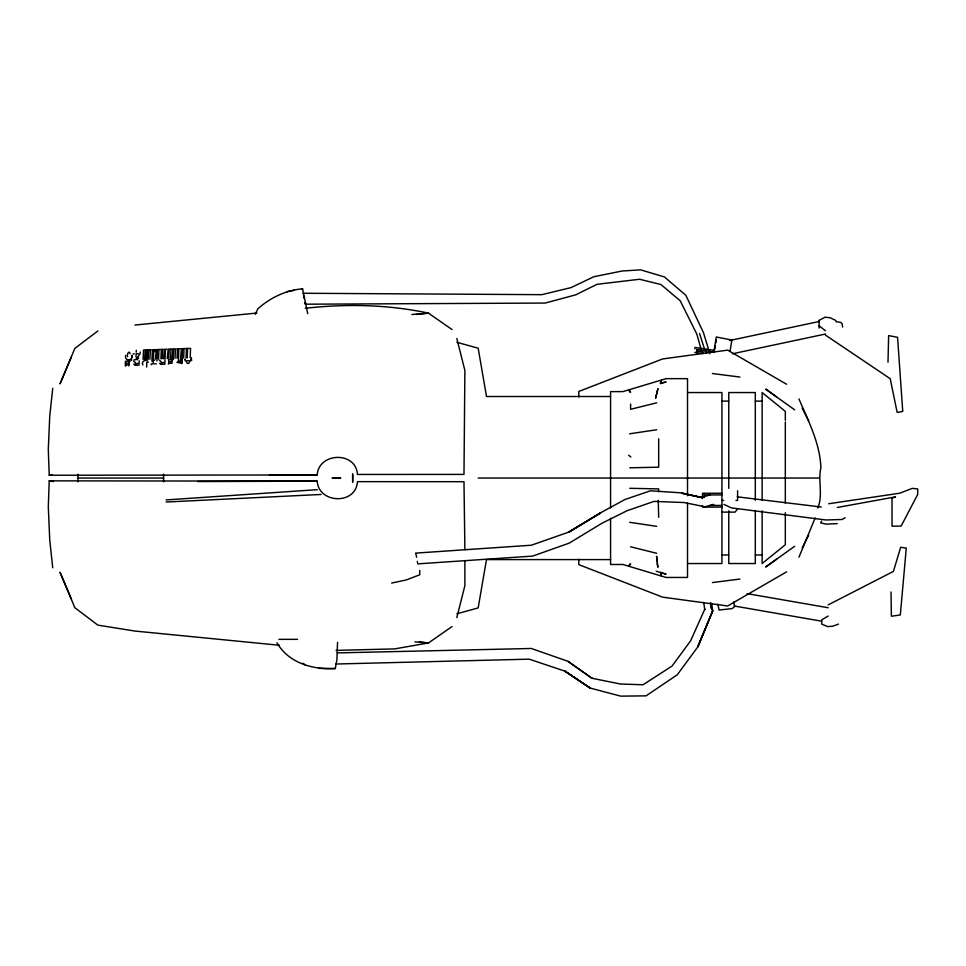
<?xml version="1.0" encoding="UTF-8"?>
<svg xmlns="http://www.w3.org/2000/svg" width="966" height="966" viewBox="0 0 966 966"><rect width="100%" height="100%" fill="white"/><g stroke="black" fill="none" stroke-linecap="round" stroke-linejoin="round"><path stroke-width="1.45" d="M181.837 363.723L181.85 359.195L180.557 359.243L180.485 360.922L178.118 361.175L176.995 362.576M125.363 364.134L125.411 361.248L130.265 361.079M125.64 366.066L125.689 363.192L128.889 363.071L128.949 361.864L128.852 365.945M131.992 357.311L132.004 355.186C133.284 361.079 124.034 361.646 125.652 355.391M146.639 367.032L146.747 362.504M151.94 361.296L152.35 349.716L153.123 349.692M153.34 361.236L153.751 349.668L155.152 349.62L155.14 351.745M156.963 361.103L157.373 349.535L158.134 349.511M178.444 360.33L178.855 348.75L180.256 348.702M182.067 360.197L182.489 348.617L183.238 348.593M630.629 404.017L630.581 409.306L656.735 402.81M127.597 356.72C126.28 354.546 129.516 349.426 130.06 353.846M180.449 361.465L180.401 363.18L177.684 362.407M887.995 362.274L888.635 335.6L897.559 337.315L902.751 411.419L897.16 412.434L890.229 378.72L825.519 335.154M181.729 363.131L181.85 359.195M464.887 549.569L463.982 481.696L357.468 481.648C356.068 505.001 318.695 503.902 317.186 481.153L49.23 480.851L48.3 506.703L49.737 539.922L52.732 567.803M337.557 642.305L336.88 660.104L335.287 668.52C313.225 670.018 288.484 663.05 276.988 642.764M658.679 438.757L658.679 467.194L629.747 467.798M658.244 500.255L658.679 517.341M658.571 491.742L658.679 488.905L629.747 488.301M125.338 365.667L125.375 364.919L128.816 364.798L128.864 363.82M136.001 356.985L136.134 353.773L138.392 353.689M136.206 352.192L136.291 350.296M139.189 360.753L138.995 365.172L134.805 365.208L133.827 364.122M140.203 352.047L140.142 353.628L135.638 359.75L134.069 359.811M142.847 365.039C140.36 360.994 147.979 358.253 148.04 362.491M143.113 359.485L143.523 350.042L144.248 350.006M144.55 359.424L145.286 349.97M145.637 359.388L146.047 349.946L146.675 349.921M146.941 359.34L147.339 349.897L148.076 349.873M148.16 359.292L148.571 349.849L149.573 349.813M149.923 359.231L150.334 349.789L151.022 349.764M151.239 364.725L151.276 363.977L153.171 363.916L153.328 360.233L154.62 360.185M155.466 359.026L156.371 349.571M158.545 358.917L158.955 349.475L160.441 349.426M160.948 358.833L161.346 349.39L162.131 349.366M162.071 358.797L162.481 349.342L163.206 349.318M163.52 358.736L164.401 349.281M164.981 359.811L164.788 364.242L160.585 364.279L159.619 363.192M165.053 358.688L165.464 349.245L166.78 349.197M167.215 358.603L168.181 349.137M168.482 364.11L168.519 363.361L171.972 363.228L172.008 362.25M168.531 360.427L168.555 359.678L173.421 359.509M168.772 358.543L169.183 349.1L170.197 349.064M168.809 362.371L168.833 361.622L172.045 361.501L172.093 360.294M170.608 358.483L171.018 349.04L171.984 349.004M172.057 358.422L173.071 348.968M173.24 358.386L173.651 348.943L174.278 348.919M175.027 358.326L175.438 348.883L176.126 348.847M177.056 358.241L177.466 348.798L178.227 348.774M180.57 358.12L181.475 348.654M183.661 358.012L184.059 348.569L185.557 348.509M186.052 357.915L186.462 348.472L187.235 348.448M186.933 357.323L187.054 354.631M187.187 357.879L187.597 348.436L189.505 348.364M190.568 348.328L190.169 357.722L191.485 357.722M352.638 482.263L352.638 473.835M352.699 481.599L352.699 474.511M52.732 388.296L49.737 416.189L48.3 449.395L49.23 475.248L317.186 474.946C318.695 452.197 356.068 451.098 357.468 474.451L463.982 474.403L464.887 370.449L456.821 338.474M78.017 481.829L78.017 474.27M694.783 348.871L695.025 347.422L714.128 350.38L713.886 352.047L696.51 349.366M660.877 383.78L661.432 380.049L660.611 383.248M817.864 507.971C823.237 494.761 817.755 481.008 820.907 467.665C819.929 443.14 808.361 421.019 798.967 398.922M696.752 350.996L696.51 352.445L696.752 350.996L703.333 352.022M713.886 351.564L716.301 336.989L731.854 340.032L730.018 351.431M714.683 349.897L715.371 345.731M715.842 342.942L716.301 340.165M629.554 564.096L629.144 566.354L630.677 563.818M135.155 364.025L137.788 363.349M160.948 363.083L163.58 362.419M417.578 563.878L532.64 556.102L569.167 543.146L601.939 523.258L627.127 510.688L653.982 501.402L684.218 502.549L704.866 506.776L713.693 504.481L712.679 504.59M456.821 617.624L464.887 585.65L464.887 561.246M815.183 517.921L798.967 557.177M131.316 360.487L131.654 359.606M71.472 356.828L60.013 383.864L74.841 348.4L97.844 330.976M255.205 314.385L257.97 308.709C270.504 297.588 285.839 290.283 302.575 288.798L307.731 313.684M802.178 547.891L808.627 535.273M821.559 521.145L820.665 522.86L826.027 524.14L837.28 523.644M137.136 359.835L138.633 357.794M845.19 517.752L842.098 519.479L826.027 519.986L731.395 507.887L723.884 504.385M776.676 559.121L765.688 566.994L794.704 546.249M452.04 626.548L428.433 642.97L394.599 648.898L336.12 650.384M660.092 383.224L666.093 382.029L661.988 382.947M786.602 571.848L727.664 605.972L662.567 597.145L578.827 564.651L578.827 559.145M828.2 616.054L821.74 619.822L821.68 624.072L827.596 626.596L832.656 626.234L838.488 624.121M729.789 340.479L819.108 321.521L819.108 320.386L825.061 317.222L830.108 317.729L835.916 320.507M828.2 604.861L893.393 571.425L900.698 547.251L906.277 548.096L900.324 614.968L891.377 616.236L891.026 591.989M710.191 494.858L701.135 497.526L681.706 493.143L702.113 497.575L680.958 492.829L650.432 490.8L624.93 499.531L600.997 512.572L568.636 532.29L600.767 512.789L568.153 532.314L531.409 545.21L415.621 553.12L415.899 553.904M456.87 613.784L478.17 607.916L486.49 559.592L610.572 559.592M732.313 353.81L825.519 334.019M391.653 583.066L406.203 579.974L419.775 574.758L419.751 570.423M837.28 507.464L895.542 496.874L892.029 498.263L892.029 526.18L901.133 526.084L917.7 494.459L917.7 488.941L912.351 488.349L899.732 493.203L828.695 503.745M287.059 291.611L294.292 290.307M301.706 288.943L302.575 288.798M49.23 475.248L52.007 474.789M629.651 433.794L656.699 429.749M712.401 582.57L739.92 579.045M416.443 314.457L428.433 313.129L452.04 329.551M134.914 325.047L256.956 313.044M305.268 308.287C346.202 303.674 388.078 304.495 428.433 313.129L411.914 314.481M630.858 457.015L628.685 455.215M166.116 499.929L317.464 489.653M166.116 502.03L321.147 494.459M133.115 353.882L134.322 353.846M187.319 360.753L189.058 360.692M154.463 363.868L156.359 363.796M335.83 664.016L529.223 659.162L564.434 670.996L589.852 687.852L564.724 670.923L590.105 688.058L620.691 696.136L646.049 695.87L677.299 674.751L697.995 646.64L712.703 610.862L711.592 603.412M337.339 652.895L531.276 648.476L568.262 661.408L592.267 678.47L567.972 661.481M306.319 304.193L545.15 303.058L575.784 294.823L597.024 284.306L639.552 279.259L660.949 284.523L680.209 300.776L696.764 333.982L702.403 353.761M197.716 481.551L317.186 481.153M687.514 392.558L721.94 392.558L721.94 563.54L687.514 563.54M610.572 396.507L486.49 396.507L478.17 348.183L456.87 342.314M721.94 401.107L728.762 401.107M755.303 401.107L762.138 401.107M77.522 478.049L163.604 478.049M478.17 478.049L819.289 478.049M721.843 493.252L702.499 493.252L702.499 498.516M704.25 494.918L721.843 494.918M721.843 500.448L723.619 500.448M735.995 500.448L737.601 500.448L737.601 490.74M709.793 505.411L721.843 505.411M721.843 507.078L702.499 507.078L702.499 505.604M721.843 512.113L735.126 512.113L737.601 508.78M721.94 554.991L728.762 554.991M755.303 554.991L762.138 554.991M278.896 639.347L297.552 639.347M269.405 474.789L317.186 474.946M319.022 668.363L335.287 668.52M414.921 641.859L428.433 642.97L419.449 641.967M279.44 645.264L134.914 631.052L97.844 625.123L74.841 607.699L60.013 572.234L71.472 599.27M737.215 496.838L821.317 507.017M712.401 373.528L739.92 377.054M629.651 522.304L656.699 526.349M835.916 321.642L840.674 322.366L842.098 323.67L842.654 327.076M694.783 352.409L700.664 353.315M49.23 480.851L53.396 481.539M747.08 593.643L828.2 607.735M734.124 605.984L821.68 621.198M592.001 678.265L620.426 684.013L643.042 684.773L672.022 666.081L690.654 640.772L704.866 608.991L704.769 609.751L703.659 602.422M630.581 546.804L656.735 553.301M656.228 571.268L666.093 574.07L660.611 572.85L661.432 576.05L660.877 572.319M161.358 361.9L159.233 360.028M135.566 362.83L133.441 360.958M786.602 384.251L727.664 350.127L662.567 358.954L578.827 391.447L578.827 396.954M776.676 396.978L765.688 389.105L794.704 409.862M819.108 320.386L819.108 325.856L825.519 330.758M303.095 663.256L305.401 665.163M630.677 392.293L629.144 389.745L629.554 392.003M802.178 408.207L808.627 420.826M303.252 293.978L302.95 293.266L541.878 294.666L571.087 287.59L593.812 276.735L622.104 271.011L640.627 269.864L664.391 276.916L685.848 295.294L703.441 332.594L709.853 353.665M699.529 333.487L705.965 353.459M705.917 350.187L706.629 353.025M710.481 603.991L711.725 609.739L710.529 602.699M416.105 554.786L416.612 557.261M733.81 601.806L734.643 606.672L732.192 608.58L719.054 610.053L717.895 604.173M303.722 295.958L304.23 298.675M657.194 563.601L657.882 567.247L656.59 556.271L656.952 561.765M417.3 561.391L417.457 562.514M191.618 360.608L191.425 358.857L188.744 363.373L187.38 363.421L185.013 359.086L185.206 360.801M304.797 302.563L304.882 304M819.108 325.856L819.108 328.029M785.322 420.307L785.322 411.371L762.138 392.558L762.138 500.171M785.322 422.033L785.322 503.105M785.322 512.765L785.322 544.727L762.138 563.54L762.138 510.809M755.303 500.171L755.303 392.558L728.762 392.558L728.762 488.373M755.303 510.483L755.303 563.54L728.762 563.54L728.762 510.809M704.25 494.266L704.25 497.575M687.514 495.751L687.514 378.648L666.093 378.648L622.901 391.616L610.572 391.616L610.572 507.862M687.514 503.117L687.514 577.451L666.093 577.451L622.901 564.482L610.572 564.482L610.572 518.295M163.604 474.27L163.604 481.829M712.703 610.862L697.838 646.701L712.703 610.862M657.882 388.851L655.648 398.016L657.882 388.851M340.612 478.061L332.28 478.037L340.612 478.061"/></g></svg>
